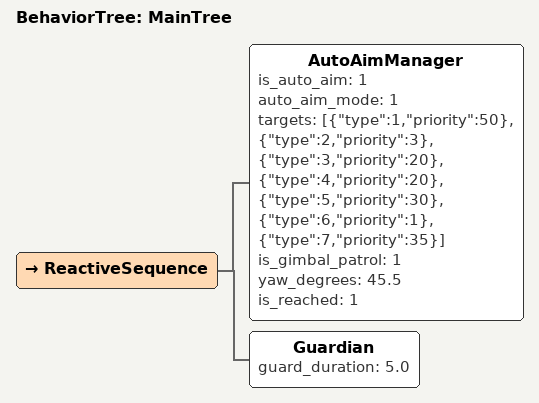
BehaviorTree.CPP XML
<?xml version="1.0" encoding="UTF-8"?>
<root BTCPP_format="4" main_tree_to_execute="MainTree">
  <!-- 主行为树 -->
  <!-- 两点巡逻+、前哨站判断+回家补给 -->
  <!-- ==================================================== 前哨站判断还没改 ================================================== -->
  <BehaviorTree ID="MainTree">
    <ReactiveSequence>
          <AutoAimManager is_auto_aim = "1"
                          auto_aim_mode = "1"
                          targets='[{"type":1,"priority":50},
                                    {"type":2,"priority":3},
                                    {"type":3,"priority":20},
                                    {"type":4,"priority":20},
                                    {"type":5,"priority":30},
                                    {"type":6,"priority":1},
                                    {"type":7,"priority":35}]'
                          is_gimbal_patrol = "1"
                          yaw_degrees = "45.5"
                          is_reached = "1" />
          <Guardian guard_duration="5.0"/>
      </ReactiveSequence>

  </BehaviorTree>

</root>
